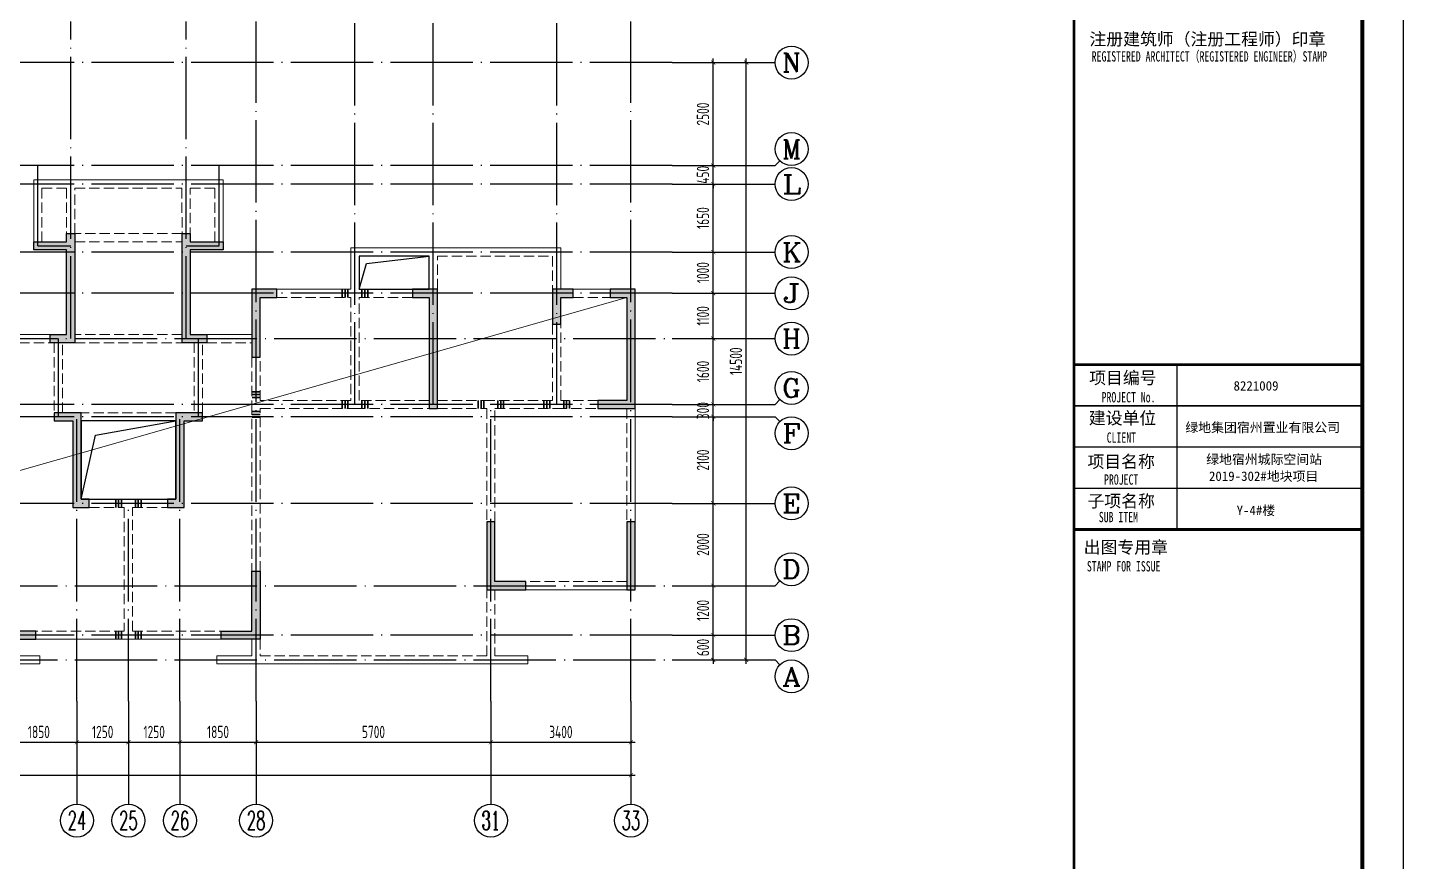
# Model space of a CAD drawing. Extents: x 826826 to 1642106, y -156213 to 399140.
# Drawn here: x 1435700 to 1469108, y 112859 to 133103 of the extents above; entities that cross this region are included whole.
import ezdxf
from ezdxf.enums import TextEntityAlignment as Align

# ---------------------------------------------------------------- set-up
doc = ezdxf.new("R2010")
doc.units = 0
doc.header["$LTSCALE"] = 1000
doc.linetypes.add('DASH', pattern=[0.35, 0.25, -0.1])
doc.linetypes.add('DOTE', pattern=[2.42, 2, -0.2, 0.02, -0.2])
doc.layers.get('0').update_dxf_attribs({"linetype": 'CONTINUOUS'})
doc.layers.get('DEFPOINTS').update_dxf_attribs({"linetype": 'CONTINUOUS'})
for name, color, linetype in [('-TK', 7, 'CONTINUOUS'), ('A-AXIS', 1, 'CONTINUOUS'), ('A-DOTE', 10, 'DOTE'), ('AXIS_TEXT', 4, 'CONTINUOUS'), ('S-D洞口', 4, 'CONTINUOUS'), ('S-L主梁线', 4, 'DASH'), ('S-L梁编号', 6, 'CONTINUOUS'), ('S-Q墙填充', 252, 'CONTINUOUS'), ('S-Q墙实线', 6, 'CONTINUOUS'), ('S-Y一般标注', 3, 'CONTINUOUS'), ('图签文字', 4, 'CONTINUOUS')]:
    doc.layers.add(name, color=color, linetype=linetype)
for name, color, linetype, lineweight in [('图框', 9, 'CONTINUOUS', 18), ('图签', 147, 'CONTINUOUS', 18), ('梁附加箍筋', 1, 'CONTINUOUS', 35)]:
    doc.layers.add(name, color=color, linetype=linetype, lineweight=lineweight)
doc.styles.add('_TCH_AXIS', font='COMPLEX', dxfattribs={"bigfont": 'GBCBIG'})
doc.styles.add('COMPLEX', font='COMPLEX')
doc.styles.add('TSSD_DIMENSION', font='Tssdeng.shx', dxfattribs={"width": 0.7, "bigfont": 'tssdchn.shx'})
doc.styles.add('宋体', font='', dxfattribs={"height": 50})
doc.styles.add('建筑图签-1', font='simhei.ttf', dxfattribs={"width": 0.7})
doc.styles.get('宋体').set_extended_font_data('SimSun')
doc.dimstyles.new('TSSD_100_100$0', dxfattribs={"dimtxt": 300, "dimasz": 80, "dimexe": 100, "dimexo": 250, "dimgap": 100, "dimtad": 1, "dimdec": 0, "dimzin": 0, "dimdsep": 46, "dimtxsty": 'TSSD_DIMENSION', "dimblk": 'ARCHTICK', "dimcen": 0, "dimdle": 100, "dimclrd": 3, "dimclre": 3, "dimclrt": 7, "dimadec": 0, "dimazin": 0, "dimtfac": 1, "dimtdec": 0, "dimtix": 1, "dimtmove": 2, "dimatfit": 3, "dimldrblk": 'ARCHTICK', "dimfxl": 0, "dimtolj": 1, "dimtzin": 0, "dimarcsym": 0})

# ---------------------------------------------------------------- blocks, each defined once
blk = doc.blocks.new('_ArchTick')
at = {"color": 0, "linetype": 'ByBlock', "const_width": 0.15}
blk.add_lwpolyline([(-0.5, -0.5), (0.5, 0.5)], dxfattribs=at)
blk = doc.blocks.new('*D870')
at = {"layer": 'DEFPOINTS', "color": 0}
for p in [(49700.000008, 3300.000008), (53100.000008, 3300.000008), (53100.000008, 2300.000008)]:
    blk.add_point(p, dxfattribs=at)
at = {"layer": 'S-Y一般标注', "color": 0, "lineweight": -2}
for p, q in [((49700.000008, 3050.000008), (49700.000008, 2200.000008)), ((53100.000008, 3050.000008), (53100.000008, 2200.000008)), ((49600.000008, 2300.000008), (53200.000008, 2300.000008))]:
    blk.add_line(p, q, dxfattribs=at)
at = {"layer": 'S-Y一般标注', "color": 0, "lineweight": -2, "xscale": 100, "yscale": 100, "zscale": 100, "rotation": 180}
blk.add_blockref('_ArchTick', (49700.000008, 2300.000008), dxfattribs=at)
at = {"layer": 'S-Y一般标注', "color": 0, "lineweight": -2, "xscale": 100, "yscale": 100, "zscale": 100}
blk.add_blockref('_ArchTick', (53100.000008, 2300.000008), dxfattribs=at)
at = {"layer": 'S-Y一般标注', "color": 7, "insert": (51400.000008, 2550.000008), "char_height": 300, "attachment_point": 5, "style": 'TSSD_DIMENSION'}
blk.add_mtext('\\A1;3400', dxfattribs=at)
blk = doc.blocks.new('*D871')
at = {"layer": 'DEFPOINTS', "color": 0}
for p in [(44000, 3300), (49700, 3300), (49700, 2300)]:
    blk.add_point(p, dxfattribs=at)
at = {"layer": 'S-Y一般标注', "color": 0, "lineweight": -2}
for p, q in [((44000, 3050), (44000, 2200)), ((49700, 3050), (49700, 2200)), ((43900, 2300), (49800, 2300))]:
    blk.add_line(p, q, dxfattribs=at)
at = {"layer": 'S-Y一般标注', "color": 0, "lineweight": -2, "xscale": 100, "yscale": 100, "zscale": 100, "rotation": 180}
blk.add_blockref('_ArchTick', (44000, 2300), dxfattribs=at)
at = {"layer": 'S-Y一般标注', "color": 0, "lineweight": -2, "xscale": 100, "yscale": 100, "zscale": 100}
blk.add_blockref('_ArchTick', (49700, 2300), dxfattribs=at)
at = {"layer": 'S-Y一般标注', "color": 7, "insert": (46850, 2550), "char_height": 300, "attachment_point": 5, "style": 'TSSD_DIMENSION'}
blk.add_mtext('\\A1;5700', dxfattribs=at)
blk = doc.blocks.new('*D872')
at = {"layer": 'DEFPOINTS', "color": 0}
for p in [(42150, 3300), (44000, 3300), (44000, 2300)]:
    blk.add_point(p, dxfattribs=at)
at = {"layer": 'S-Y一般标注', "color": 0, "lineweight": -2}
for p, q in [((42150, 3050), (42150, 2200)), ((44000, 3050), (44000, 2200)), ((42050, 2300), (44100, 2300))]:
    blk.add_line(p, q, dxfattribs=at)
at = {"layer": 'S-Y一般标注', "color": 0, "lineweight": -2, "xscale": 100, "yscale": 100, "zscale": 100, "rotation": 180}
blk.add_blockref('_ArchTick', (42150, 2300), dxfattribs=at)
at = {"layer": 'S-Y一般标注', "color": 0, "lineweight": -2, "xscale": 100, "yscale": 100, "zscale": 100}
blk.add_blockref('_ArchTick', (44000, 2300), dxfattribs=at)
at = {"layer": 'S-Y一般标注', "color": 7, "insert": (43075, 2550), "char_height": 300, "attachment_point": 5, "style": 'TSSD_DIMENSION'}
blk.add_mtext('\\A1;1850', dxfattribs=at)
blk = doc.blocks.new('*D873')
at = {"layer": 'DEFPOINTS', "color": 0}
for p in [(37800, 3300), (39650, 3300), (39650, 2300)]:
    blk.add_point(p, dxfattribs=at)
at = {"layer": 'S-Y一般标注', "color": 0, "lineweight": -2}
for p, q in [((37800, 3050), (37800, 2200)), ((39650, 3050), (39650, 2200)), ((37700, 2300), (39750, 2300))]:
    blk.add_line(p, q, dxfattribs=at)
at = {"layer": 'S-Y一般标注', "color": 0, "lineweight": -2, "xscale": 100, "yscale": 100, "zscale": 100, "rotation": 180}
blk.add_blockref('_ArchTick', (37800, 2300), dxfattribs=at)
at = {"layer": 'S-Y一般标注', "color": 0, "lineweight": -2, "xscale": 100, "yscale": 100, "zscale": 100}
blk.add_blockref('_ArchTick', (39650, 2300), dxfattribs=at)
at = {"layer": 'S-Y一般标注', "color": 7, "insert": (38725, 2550), "char_height": 300, "attachment_point": 5, "style": 'TSSD_DIMENSION'}
blk.add_mtext('\\A1;1850', dxfattribs=at)
blk = doc.blocks.new('*D876')
at = {"layer": 'DEFPOINTS', "color": 0}
for p in [(54100.000008, 4900.000008), (55100.000008, 4900.000008), (54100.000008, 4300.000008)]:
    blk.add_point(p, dxfattribs=at)
at = {"layer": 'S-Y一般标注', "color": 0, "lineweight": -2}
for p, q in [((54350.000008, 4900.000008), (55200.000008, 4900.000008)), ((55100.000008, 4900.000008), (55100.000008, 5000.000008)), ((55100.000008, 4300.000008), (55100.000008, 4900.000008)), ((54350.000008, 4300.000008), (55200.000008, 4300.000008)), ((55100.000008, 4300.000008), (55100.000008, 4200.000008))]:
    blk.add_line(p, q, dxfattribs=at)
at = {"layer": 'S-Y一般标注', "color": 0, "lineweight": -2, "xscale": 100, "yscale": 100, "zscale": 100}
for p, rotation in [((55100.000008, 4900.000008), 270), ((55100.000008, 4300.000008), 90)]:
    blk.add_blockref('_ArchTick', p, dxfattribs=dict(at, rotation=rotation))
at = {"layer": 'S-Y一般标注', "color": 7, "insert": (54850.000008, 4600.000008), "char_height": 300, "attachment_point": 5, "rotation": 90, "style": 'TSSD_DIMENSION'}
blk.add_mtext('\\A1;600', dxfattribs=at)
blk = doc.blocks.new('*D877')
at = {"layer": 'DEFPOINTS', "color": 0}
for p in [(54100.000008, 6100.000008), (55100.000008, 6100.000008), (54100.000008, 4900.000008)]:
    blk.add_point(p, dxfattribs=at)
at = {"layer": 'S-Y一般标注', "color": 0, "lineweight": -2}
for p, q in [((54350.000008, 6100.000008), (55200.000008, 6100.000008)), ((55100.000008, 4800.000008), (55100.000008, 6200.000008)), ((54350.000008, 4900.000008), (55200.000008, 4900.000008))]:
    blk.add_line(p, q, dxfattribs=at)
at = {"layer": 'S-Y一般标注', "color": 0, "lineweight": -2, "xscale": 100, "yscale": 100, "zscale": 100}
for p, rotation in [((55100.000008, 6100.000008), 90), ((55100.000008, 4900.000008), 270)]:
    blk.add_blockref('_ArchTick', p, dxfattribs=dict(at, rotation=rotation))
at = {"layer": 'S-Y一般标注', "color": 7, "insert": (54850.000008, 5500.000008), "char_height": 300, "attachment_point": 5, "rotation": 90, "style": 'TSSD_DIMENSION'}
blk.add_mtext('\\A1;1200', dxfattribs=at)
blk = doc.blocks.new('*D878')
at = {"layer": 'DEFPOINTS', "color": 0}
for p in [(54100, 8100), (55100, 8100), (54100, 6100)]:
    blk.add_point(p, dxfattribs=at)
at = {"layer": 'S-Y一般标注', "color": 0, "lineweight": -2}
for p, q in [((54350, 8100), (55200, 8100)), ((55100, 6000), (55100, 8200)), ((54350, 6100), (55200, 6100))]:
    blk.add_line(p, q, dxfattribs=at)
at = {"layer": 'S-Y一般标注', "color": 0, "lineweight": -2, "xscale": 100, "yscale": 100, "zscale": 100}
for p, rotation in [((55100, 8100), 90), ((55100, 6100), 270)]:
    blk.add_blockref('_ArchTick', p, dxfattribs=dict(at, rotation=rotation))
at = {"layer": 'S-Y一般标注', "color": 7, "insert": (54850, 7100), "char_height": 300, "attachment_point": 5, "rotation": 90, "style": 'TSSD_DIMENSION'}
blk.add_mtext('\\A1;2000', dxfattribs=at)
blk = doc.blocks.new('*D879')
at = {"layer": 'DEFPOINTS', "color": 0}
for p in [(54100, 10200), (55100, 10200), (54100, 8100)]:
    blk.add_point(p, dxfattribs=at)
at = {"layer": 'S-Y一般标注', "color": 0, "lineweight": -2}
for p, q in [((54350, 10200), (55200, 10200)), ((55100, 8000), (55100, 10300)), ((54350, 8100), (55200, 8100))]:
    blk.add_line(p, q, dxfattribs=at)
at = {"layer": 'S-Y一般标注', "color": 0, "lineweight": -2, "xscale": 100, "yscale": 100, "zscale": 100}
for p, rotation in [((55100, 10200), 90), ((55100, 8100), 270)]:
    blk.add_blockref('_ArchTick', p, dxfattribs=dict(at, rotation=rotation))
at = {"layer": 'S-Y一般标注', "color": 7, "insert": (54850, 9150), "char_height": 300, "attachment_point": 5, "rotation": 90, "style": 'TSSD_DIMENSION'}
blk.add_mtext('\\A1;2100', dxfattribs=at)
blk = doc.blocks.new('*D880')
at = {"layer": 'DEFPOINTS', "color": 0}
for p in [(54100, 10500), (55100, 10500), (54100, 10200)]:
    blk.add_point(p, dxfattribs=at)
at = {"layer": 'S-Y一般标注', "color": 0, "lineweight": -2}
for p, q in [((54350, 10500), (55200, 10500)), ((55100, 10500), (55100, 10600)), ((55100, 10200), (55100, 10500)), ((54350, 10200), (55200, 10200)), ((55100, 10200), (55100, 10100))]:
    blk.add_line(p, q, dxfattribs=at)
at = {"layer": 'S-Y一般标注', "color": 0, "lineweight": -2, "xscale": 100, "yscale": 100, "zscale": 100}
for p, rotation in [((55100, 10500), 270), ((55100, 10200), 90)]:
    blk.add_blockref('_ArchTick', p, dxfattribs=dict(at, rotation=rotation))
at = {"layer": 'S-Y一般标注', "color": 7, "insert": (54850, 10350), "char_height": 300, "attachment_point": 5, "rotation": 90, "style": 'TSSD_DIMENSION'}
blk.add_mtext('\\A1;300', dxfattribs=at)
blk = doc.blocks.new('*D881')
at = {"layer": 'DEFPOINTS', "color": 0}
for p in [(54100, 12100), (55100, 12100), (54100, 10500)]:
    blk.add_point(p, dxfattribs=at)
at = {"layer": 'S-Y一般标注', "color": 0, "lineweight": -2}
for p, q in [((54350, 12100), (55200, 12100)), ((55100, 10400), (55100, 12200)), ((54350, 10500), (55200, 10500))]:
    blk.add_line(p, q, dxfattribs=at)
at = {"layer": 'S-Y一般标注', "color": 0, "lineweight": -2, "xscale": 100, "yscale": 100, "zscale": 100}
for p, rotation in [((55100, 12100), 90), ((55100, 10500), 270)]:
    blk.add_blockref('_ArchTick', p, dxfattribs=dict(at, rotation=rotation))
at = {"layer": 'S-Y一般标注', "color": 7, "insert": (54850, 11300), "char_height": 300, "attachment_point": 5, "rotation": 90, "style": 'TSSD_DIMENSION'}
blk.add_mtext('\\A1;1600', dxfattribs=at)
blk = doc.blocks.new('*D882')
at = {"layer": 'DEFPOINTS', "color": 0}
for p in [(54100, 13200), (55100, 13200), (54100, 12100)]:
    blk.add_point(p, dxfattribs=at)
at = {"layer": 'S-Y一般标注', "color": 0, "lineweight": -2}
for p, q in [((54350, 13200), (55200, 13200)), ((55100, 12000), (55100, 13300)), ((54350, 12100), (55200, 12100))]:
    blk.add_line(p, q, dxfattribs=at)
at = {"layer": 'S-Y一般标注', "color": 0, "lineweight": -2, "xscale": 100, "yscale": 100, "zscale": 100}
for p, rotation in [((55100, 13200), 90), ((55100, 12100), 270)]:
    blk.add_blockref('_ArchTick', p, dxfattribs=dict(at, rotation=rotation))
at = {"layer": 'S-Y一般标注', "color": 7, "insert": (54850, 12650), "char_height": 300, "attachment_point": 5, "rotation": 90, "style": 'TSSD_DIMENSION'}
blk.add_mtext('\\A1;1100', dxfattribs=at)
blk = doc.blocks.new('*D883')
at = {"layer": 'DEFPOINTS', "color": 0}
for p in [(54100, 14200), (55100, 14200), (54100, 13200)]:
    blk.add_point(p, dxfattribs=at)
at = {"layer": 'S-Y一般标注', "color": 0, "lineweight": -2}
for p, q in [((54350, 14200), (55200, 14200)), ((55100, 13100), (55100, 14300)), ((54350, 13200), (55200, 13200))]:
    blk.add_line(p, q, dxfattribs=at)
at = {"layer": 'S-Y一般标注', "color": 0, "lineweight": -2, "xscale": 100, "yscale": 100, "zscale": 100}
for p, rotation in [((55100, 14200), 90), ((55100, 13200), 270)]:
    blk.add_blockref('_ArchTick', p, dxfattribs=dict(at, rotation=rotation))
at = {"layer": 'S-Y一般标注', "color": 7, "insert": (54850, 13700), "char_height": 300, "attachment_point": 5, "rotation": 90, "style": 'TSSD_DIMENSION'}
blk.add_mtext('\\A1;1000', dxfattribs=at)
blk = doc.blocks.new('*D884')
at = {"layer": 'DEFPOINTS', "color": 0}
for p in [(54100, 15850), (55100, 15850), (54100, 14200)]:
    blk.add_point(p, dxfattribs=at)
at = {"layer": 'S-Y一般标注', "color": 0, "lineweight": -2}
for p, q in [((54350, 15850), (55200, 15850)), ((55100, 14100), (55100, 15950)), ((54350, 14200), (55200, 14200))]:
    blk.add_line(p, q, dxfattribs=at)
at = {"layer": 'S-Y一般标注', "color": 0, "lineweight": -2, "xscale": 100, "yscale": 100, "zscale": 100}
for p, rotation in [((55100, 15850), 90), ((55100, 14200), 270)]:
    blk.add_blockref('_ArchTick', p, dxfattribs=dict(at, rotation=rotation))
at = {"layer": 'S-Y一般标注', "color": 7, "insert": (54850, 15025), "char_height": 300, "attachment_point": 5, "rotation": 90, "style": 'TSSD_DIMENSION'}
blk.add_mtext('\\A1;1650', dxfattribs=at)
blk = doc.blocks.new('*D885')
at = {"layer": 'DEFPOINTS', "color": 0}
for p in [(54100, 16300), (55100, 16300), (54100, 15850)]:
    blk.add_point(p, dxfattribs=at)
at = {"layer": 'S-Y一般标注', "color": 0, "lineweight": -2}
for p, q in [((55100, 16300), (55100, 16400)), ((54350, 16300), (55200, 16300)), ((55100, 15850), (55100, 16300)), ((54350, 15850), (55200, 15850)), ((55100, 15850), (55100, 15750))]:
    blk.add_line(p, q, dxfattribs=at)
at = {"layer": 'S-Y一般标注', "color": 0, "lineweight": -2, "xscale": 100, "yscale": 100, "zscale": 100}
for p, rotation in [((55100, 16300), 270), ((55100, 15850), 90)]:
    blk.add_blockref('_ArchTick', p, dxfattribs=dict(at, rotation=rotation))
at = {"layer": 'S-Y一般标注', "color": 7, "insert": (54850, 16075), "char_height": 300, "attachment_point": 5, "rotation": 90, "style": 'TSSD_DIMENSION'}
blk.add_mtext('\\A1;450', dxfattribs=at)
blk = doc.blocks.new('*D886')
at = {"layer": 'DEFPOINTS', "color": 0}
for p in [(54100, 18800), (55100, 18800), (54100, 16300)]:
    blk.add_point(p, dxfattribs=at)
at = {"layer": 'S-Y一般标注', "color": 0, "lineweight": -2}
for p, q in [((54350, 18800), (55200, 18800)), ((55100, 16200), (55100, 18900)), ((54350, 16300), (55200, 16300))]:
    blk.add_line(p, q, dxfattribs=at)
at = {"layer": 'S-Y一般标注', "color": 0, "lineweight": -2, "xscale": 100, "yscale": 100, "zscale": 100}
for p, rotation in [((55100, 18800), 90), ((55100, 16300), 270)]:
    blk.add_blockref('_ArchTick', p, dxfattribs=dict(at, rotation=rotation))
at = {"layer": 'S-Y一般标注', "color": 7, "insert": (54850, 17550), "char_height": 300, "attachment_point": 5, "rotation": 90, "style": 'TSSD_DIMENSION'}
blk.add_mtext('\\A1;2500', dxfattribs=at)
blk = doc.blocks.new('*D887')
at = {"layer": 'DEFPOINTS', "color": 0}
for p in [(54100, 18800), (55900, 18800), (54100, 4300)]:
    blk.add_point(p, dxfattribs=at)
at = {"layer": 'S-Y一般标注', "color": 0, "lineweight": -2}
for p, q in [((54350, 18800), (56000, 18800)), ((55900, 4200), (55900, 18900)), ((54350, 4300), (56000, 4300))]:
    blk.add_line(p, q, dxfattribs=at)
at = {"layer": 'S-Y一般标注', "color": 0, "lineweight": -2, "xscale": 100, "yscale": 100, "zscale": 100}
for p, rotation in [((55900, 18800), 90), ((55900, 4300), 270)]:
    blk.add_blockref('_ArchTick', p, dxfattribs=dict(at, rotation=rotation))
at = {"layer": 'S-Y一般标注', "color": 7, "insert": (55650, 11550), "char_height": 300, "attachment_point": 5, "rotation": 90, "style": 'TSSD_DIMENSION'}
blk.add_mtext('\\A1;14500', dxfattribs=at)
blk = doc.blocks.new('*D918')
at = {"layer": 'DEFPOINTS', "color": 0}
for p in [(4300.000008, 3300.000008), (53100.000008, 3300.000008), (53100.000008, 1500.000008)]:
    blk.add_point(p, dxfattribs=at)
at = {"layer": 'S-Y一般标注', "color": 0, "lineweight": -2}
for p, q in [((4300.000008, 3050.000008), (4300.000008, 1400.000008)), ((53100.000008, 3050.000008), (53100.000008, 1400.000008)), ((4200.000008, 1500.000008), (53200.000008, 1500.000008))]:
    blk.add_line(p, q, dxfattribs=at)
at = {"layer": 'S-Y一般标注', "color": 0, "lineweight": -2, "xscale": 100, "yscale": 100, "zscale": 100, "rotation": 180}
blk.add_blockref('_ArchTick', (4300.000008, 1500.000008), dxfattribs=at)
at = {"layer": 'S-Y一般标注', "color": 0, "lineweight": -2, "xscale": 100, "yscale": 100, "zscale": 100}
blk.add_blockref('_ArchTick', (53100.000008, 1500.000008), dxfattribs=at)
at = {"layer": 'S-Y一般标注', "color": 7, "insert": (28700.000008, 1750.000008), "char_height": 300, "attachment_point": 5, "style": 'TSSD_DIMENSION'}
blk.add_mtext('\\A1;48800', dxfattribs=at)
blk = doc.blocks.new('_AXISO')
blk.add_circle((0, 0), 0.5)
at = {"layer": 'AXIS_TEXT', "style": 'COMPLEX', "width": 1.041667}
blk.add_attdef('A', text='', height=0.56, dxfattribs=at).set_placement((-0.25, -0.28), (0.25, -0.28), align=Align.FIT)
blk = doc.blocks.new('*D921')
at = {"layer": 'DEFPOINTS', "color": 0}
for p in [(39650, 3300), (40900, 3300), (40900, 2300)]:
    blk.add_point(p, dxfattribs=at)
at = {"layer": 'S-Y一般标注', "color": 0, "lineweight": -2}
for p, q in [((39650, 3050), (39650, 2200)), ((40900, 3050), (40900, 2200)), ((39550, 2300), (41000, 2300))]:
    blk.add_line(p, q, dxfattribs=at)
at = {"layer": 'S-Y一般标注', "color": 0, "lineweight": -2, "xscale": 100, "yscale": 100, "zscale": 100, "rotation": 180}
blk.add_blockref('_ArchTick', (39650, 2300), dxfattribs=at)
at = {"layer": 'S-Y一般标注', "color": 0, "lineweight": -2, "xscale": 100, "yscale": 100, "zscale": 100}
blk.add_blockref('_ArchTick', (40900, 2300), dxfattribs=at)
at = {"layer": 'S-Y一般标注', "color": 7, "insert": (40275, 2550), "char_height": 300, "attachment_point": 5, "style": 'TSSD_DIMENSION'}
blk.add_mtext('\\A1;1250', dxfattribs=at)
blk = doc.blocks.new('*D922')
at = {"layer": 'DEFPOINTS', "color": 0}
for p in [(40900, 3300), (42150, 3300), (42150, 2300)]:
    blk.add_point(p, dxfattribs=at)
at = {"layer": 'S-Y一般标注', "color": 0, "lineweight": -2}
for p, q in [((40900, 3050), (40900, 2200)), ((42150, 3050), (42150, 2200)), ((40800, 2300), (42250, 2300))]:
    blk.add_line(p, q, dxfattribs=at)
at = {"layer": 'S-Y一般标注', "color": 0, "lineweight": -2, "xscale": 100, "yscale": 100, "zscale": 100, "rotation": 180}
blk.add_blockref('_ArchTick', (40900, 2300), dxfattribs=at)
at = {"layer": 'S-Y一般标注', "color": 0, "lineweight": -2, "xscale": 100, "yscale": 100, "zscale": 100}
blk.add_blockref('_ArchTick', (42150, 2300), dxfattribs=at)
at = {"layer": 'S-Y一般标注', "color": 7, "insert": (41525, 2550), "char_height": 300, "attachment_point": 5, "style": 'TSSD_DIMENSION'}
blk.add_mtext('\\A1;1250', dxfattribs=at)
blk = doc.blocks.new('20210802.02294433')
at = {"layer": '梁附加箍筋', "lineweight": 35}
for p, q in [((-949793, -156931), (-949793, -156731)), ((-949723, -156931), (-949723, -156731)), ((-949653, -156931), (-949653, -156731)), ((-949313, -156931), (-949313, -156731)), ((-949243, -156931), (-949243, -156731)), ((-949173, -156931), (-949173, -156731)), ((-951783, -159221), (-951983, -159221)), ((-951783, -159291), (-951983, -159291)), ((-951783, -159361), (-951983, -159361)), ((-949793, -159631), (-949793, -159431)), ((-949723, -159631), (-949723, -159431)), ((-949653, -159631), (-949653, -159431)), ((-949313, -159631), (-949313, -159431)), ((-949243, -159631), (-949243, -159431)), ((-949173, -159631), (-949173, -159431)), ((-946493, -159631), (-946493, -159431)), ((-946423, -159631), (-946423, -159431)), ((-946353, -159631), (-946353, -159431)), ((-946013, -159631), (-946013, -159431)), ((-945943, -159631), (-945943, -159431)), ((-945873, -159631), (-945873, -159431)), ((-944895, -159631), (-944895, -159431)), ((-944825, -159631), (-944825, -159431)), ((-944755, -159631), (-944755, -159431)), ((-944415, -159631), (-944415, -159431)), ((-944345, -159631), (-944345, -159431)), ((-944275, -159631), (-944275, -159431)), ((-951783, -159701), (-951983, -159701)), ((-951783, -159771), (-951983, -159771)), ((-951783, -159841), (-951983, -159841)), ((-955293, -162031), (-955293, -161831)), ((-955223, -162031), (-955223, -161831)), ((-955153, -162031), (-955153, -161831)), ((-954813, -162031), (-954813, -161831)), ((-954743, -162031), (-954743, -161831)), ((-954673, -162031), (-954673, -161831)), ((-955293, -165231), (-955293, -165031)), ((-955223, -165231), (-955223, -165031)), ((-955153, -165231), (-955153, -165031)), ((-954813, -165231), (-954813, -165031)), ((-954743, -165231), (-954743, -165031)), ((-954673, -165231), (-954673, -165031))]:
    blk.add_line(p, q, dxfattribs=at)
blk = doc.blocks.new('20210810.05001319')
at = {"layer": 'S-Q墙填充'}
h = blk.add_hatch(color=252, dxfattribs=at)
h.dxf.hatch_style = 1
h.paths.add_polyline_path([(-1432888, -53083), (-1432888, -55433), (-1433288, -55433), (-1433488, -55433), (-1433488, -55233), (-1433288, -55233), (-1433088, -55233), (-1433088, -53183), (-1433888, -53183), (-1433888, -52983), (-1433088, -52983), (-1433088, -52783), (-1432888, -52783)])
h = blk.add_hatch(color=252, dxfattribs=at)
h.dxf.hatch_style = 1
h.paths.add_polyline_path([(-1430087, -52983), (-1429288, -52983), (-1429288, -53183), (-1430087, -53183), (-1430087, -55233), (-1429888, -55233), (-1429687, -55233), (-1429687, -55433), (-1429888, -55433), (-1430287, -55433), (-1430287, -53083), (-1430287, -52783), (-1430087, -52783)])
h = blk.add_hatch(color=252, dxfattribs=at)
h.dxf.hatch_style = 1
h.paths.add_polyline_path([(-1428588, -55333), (-1428588, -55783), (-1428388, -55783), (-1428388, -55333), (-1428388, -54333), (-1427988, -54333), (-1427988, -54133), (-1428588, -54133)])
h = blk.add_hatch(color=252, dxfattribs=at)
h.dxf.hatch_style = 1
h.paths.add_polyline_path([(-1424688, -54333), (-1424288, -54333), (-1424288, -57033), (-1424088, -57033), (-1424088, -54133), (-1424688, -54133)])
h = blk.add_hatch(color=252, dxfattribs=at)
h.dxf.hatch_style = 1
h.paths.add_polyline_path([(-1421288, -54133), (-1421288, -54983), (-1421088, -54983), (-1421088, -54333), (-1420788, -54333), (-1420788, -54133)])
h = blk.add_hatch(color=252, dxfattribs=at)
h.dxf.hatch_style = 1
h.paths.add_polyline_path([(-1419288, -54133), (-1419888, -54133), (-1419888, -54333), (-1419488, -54333), (-1419488, -56833), (-1420188, -56833), (-1420188, -57033), (-1419288, -57033)])
h = blk.add_hatch(color=252, dxfattribs=at)
h.dxf.hatch_style = 1
h.paths.add_polyline_path([(-1433388, -57333), (-1432938, -57333), (-1432938, -59433), (-1432538, -59433), (-1432538, -59233), (-1432738, -59233), (-1432738, -57133), (-1433388, -57133)])
h = blk.add_hatch(color=252, dxfattribs=at)
h.dxf.hatch_style = 1
h.paths.add_polyline_path([(-1430438, -59233), (-1430638, -59233), (-1430638, -59433), (-1430238, -59433), (-1430238, -57333), (-1429788, -57333), (-1429788, -57133), (-1430438, -57133)])
h = blk.add_hatch(color=252, dxfattribs=at)
h.dxf.hatch_style = 1
h.paths.add_polyline_path([(-1421938, -61233), (-1422038, -61233), (-1422688, -61233), (-1422688, -59783), (-1422888, -59783), (-1422888, -61433), (-1422038, -61433), (-1421938, -61433)])
h = blk.add_hatch(color=252, dxfattribs=at)
h.dxf.hatch_style = 1
h.paths.add_polyline_path([(-1419288, -61433), (-1419288, -59783), (-1419488, -59783), (-1419488, -61433)])
h = blk.add_hatch(color=252, dxfattribs=at)
h.dxf.hatch_style = 1
h.paths.add_polyline_path([(-1434788, -62633), (-1433838, -62633), (-1433838, -62433), (-1434588, -62433), (-1434588, -60983), (-1434788, -60983)])
h = blk.add_hatch(color=252, dxfattribs=at)
h.dxf.hatch_style = 1
h.paths.add_polyline_path([(-1428388, -62633), (-1429338, -62633), (-1429338, -62433), (-1428588, -62433), (-1428588, -60983), (-1428388, -60983)])
at = {"layer": 'S-L主梁线', "linetype": 'ByBlock', "lineweight": 18}
for p, q in [((-1432988, -51483), (-1433888, -51483)), ((-1433888, -51483), (-1433888, -52983)), ((-1430188, -51483), (-1432988, -51483)), ((-1429288, -51483), (-1430188, -51483)), ((-1429288, -52983), (-1429288, -51483)), ((-1426188, -53133), (-1426188, -54133)), ((-1424188, -53133), (-1426188, -53133)), ((-1421090, -53133), (-1424188, -53133)), ((-1421088, -54133), (-1421090, -53133)), ((-1426188, -54133), (-1427988, -54133)), ((-1419888, -54133), (-1420788, -54133)), ((-1433488, -55233), (-1434588, -55233)), ((-1428588, -55233), (-1429688, -55233)), ((-1419288, -59783), (-1419288, -57033)), ((-1432738, -57333), (-1430438, -57333)), ((-1431588, -59233), (-1432538, -59233)), ((-1430638, -59233), (-1431588, -59233)), ((-1421938, -61433), (-1419488, -61433)), ((-1434038, -62633), (-1431588, -62633)), ((-1431588, -62633), (-1429138, -62633)), ((-1428588, -63033), (-1428588, -62633)), ((-1434588, -63033), (-1433738, -63033)), ((-1433738, -63233), (-1433738, -63033)), ((-1428588, -63033), (-1429438, -63033)), ((-1429438, -63233), (-1429438, -63033)), ((-1422688, -63033), (-1421888, -63033)), ((-1421888, -63033), (-1421888, -63233)), ((-1433738, -63233), (-1441288, -63233)), ((-1421888, -63233), (-1429438, -63233))]:
    blk.add_line(p, q, dxfattribs=at)
at = {"layer": 'S-L主梁线', "linetype": 'DASH', "lineweight": 18}
for p, q in [((-1433688, -51683), (-1433088, -51683)), ((-1433688, -52983), (-1433688, -51683)), ((-1433088, -51683), (-1433088, -52883)), ((-1432888, -52783), (-1432888, -51683)), ((-1432888, -51683), (-1430288, -51683)), ((-1430288, -51683), (-1430287, -52783)), ((-1430087, -52883), (-1430088, -51683)), ((-1430088, -51683), (-1429488, -51683)), ((-1429488, -51683), (-1429488, -52983)), ((-1430287, -52783), (-1432888, -52783)), ((-1432888, -52983), (-1430287, -52983)), ((-1425988, -54133), (-1425988, -53333)), ((-1425988, -53333), (-1424288, -53333)), ((-1424288, -53333), (-1424288, -54133)), ((-1424088, -54133), (-1424088, -53333)), ((-1424088, -53333), (-1421289, -53333)), ((-1421289, -53333), (-1421288, -54233)), ((-1427988, -54333), (-1426188, -54333)), ((-1426188, -54333), (-1426188, -56833)), ((-1424688, -54133), (-1425988, -54133)), ((-1425988, -54333), (-1424688, -54333)), ((-1425988, -56833), (-1425988, -54333)), ((-1420788, -54333), (-1419888, -54333)), ((-1421288, -54983), (-1421289, -56833)), ((-1421089, -56833), (-1421088, -54983)), ((-1434588, -55433), (-1433488, -55433)), ((-1433388, -55433), (-1433388, -57133)), ((-1433188, -57133), (-1433188, -55433)), ((-1430288, -55233), (-1432888, -55233)), ((-1432888, -55433), (-1430288, -55433)), ((-1429988, -55433), (-1429988, -57133)), ((-1429788, -57133), (-1429788, -55433)), ((-1429688, -55433), (-1428588, -55433)), ((-1428588, -55783), (-1428588, -56933)), ((-1428388, -56833), (-1428388, -55783)), ((-1428588, -56933), (-1428588, -60983)), ((-1426188, -56833), (-1428388, -56833)), ((-1428388, -60983), (-1428388, -57033)), ((-1428388, -57033), (-1426088, -57033)), ((-1426088, -57033), (-1424288, -57033)), ((-1424288, -56833), (-1425988, -56833)), ((-1422788, -56833), (-1424088, -56833)), ((-1424088, -57033), (-1422888, -57033)), ((-1422888, -57033), (-1422888, -59783)), ((-1421289, -56833), (-1422788, -56833)), ((-1422688, -59783), (-1422688, -57033)), ((-1422688, -57033), (-1421190, -57033)), ((-1421190, -57033), (-1420188, -57033)), ((-1420188, -56833), (-1421089, -56833)), ((-1419488, -57033), (-1419488, -59783)), ((-1430438, -57133), (-1432738, -57133)), ((-1432538, -59433), (-1431688, -59433)), ((-1431688, -59433), (-1431688, -62433)), ((-1431488, -62433), (-1431488, -59433)), ((-1431488, -59433), (-1430638, -59433)), ((-1422888, -63033), (-1422888, -61433)), ((-1422688, -61433), (-1422688, -63033)), ((-1419488, -61233), (-1421938, -61233)), ((-1431688, -62433), (-1434038, -62433)), ((-1429138, -62433), (-1431488, -62433)), ((-1428388, -62633), (-1428388, -63033)), ((-1428388, -63033), (-1422888, -63033))]:
    blk.add_line(p, q, dxfattribs=at)
at = {"layer": 'S-Q墙实线'}
for points in [[(-1432888, -53083), (-1432888, -55433), (-1433288, -55433), (-1433488, -55433), (-1433488, -55233), (-1433288, -55233), (-1433088, -55233), (-1433088, -53183), (-1433888, -53183), (-1433888, -52983), (-1433088, -52983), (-1433088, -52783), (-1432888, -52783)], [(-1430087, -52983), (-1429288, -52983), (-1429288, -53183), (-1430087, -53183), (-1430087, -55233), (-1429888, -55233), (-1429687, -55233), (-1429687, -55433), (-1429888, -55433), (-1430287, -55433), (-1430287, -53083), (-1430287, -52783), (-1430087, -52783)], [(-1428588, -55333), (-1428588, -55783), (-1428388, -55783), (-1428388, -55333), (-1428388, -54333), (-1427988, -54333), (-1427988, -54133), (-1428588, -54133)], [(-1424688, -54333), (-1424288, -54333), (-1424288, -57033), (-1424088, -57033), (-1424088, -54133), (-1424688, -54133)], [(-1421288, -54133), (-1421288, -54983), (-1421088, -54983), (-1421088, -54333), (-1420788, -54333), (-1420788, -54133)], [(-1419288, -54133), (-1419888, -54133), (-1419888, -54333), (-1419488, -54333), (-1419488, -56833), (-1420188, -56833), (-1420188, -57033), (-1419288, -57033)], [(-1433388, -57333), (-1432938, -57333), (-1432938, -59433), (-1432538, -59433), (-1432538, -59233), (-1432738, -59233), (-1432738, -57133), (-1433388, -57133)], [(-1430438, -59233), (-1430638, -59233), (-1430638, -59433), (-1430238, -59433), (-1430238, -57333), (-1429788, -57333), (-1429788, -57133), (-1430438, -57133)], [(-1419288, -61433), (-1419288, -59783), (-1419488, -59783), (-1419488, -61433)], [(-1434788, -62633), (-1433838, -62633), (-1433838, -62433), (-1434588, -62433), (-1434588, -60983), (-1434788, -60983)], [(-1428388, -62633), (-1429338, -62633), (-1429338, -62433), (-1428588, -62433), (-1428588, -60983), (-1428388, -60983)]]:
    blk.add_lwpolyline(points, close=True, dxfattribs=at)
blk.add_lwpolyline([(-1421938, -61433), (-1421938, -61433), (-1421938, -61233), (-1421938, -61233), (-1422688, -61233), (-1422688, -59783), (-1422888, -59783), (-1422888, -61433), (-1421938, -61433)], dxfattribs=at)
blk = doc.blocks.new('A1')
blk.add_lwpolyline([(0, 59400), (0, 0), (84100, 0), (84100, 59400)], close=True)
at = {"const_width": 100}
blk.add_lwpolyline([(2500, 58400), (2500, 1000), (83100, 1000), (83100, 58400)], close=True, dxfattribs=at)
at = {"layer": '图框'}
for points, const_width in [([(76100, 1000), (76100, 58400)], 70), ([(76100, 36100), (83100, 36100)], 70), ([(76100, 36100), (83100, 36100)], 70), ([(78600, 32100), (78600, 36100)], 35), ([(76100, 35100), (83100, 35100)], 35), ([(76100, 34100), (83100, 34100)], 35), ([(76100, 33100), (83100, 33100)], 35), ([(83100, 32100), (76100, 32100)], 70)]:
    blk.add_lwpolyline(points, dxfattribs=dict(at, const_width=const_width))
at = {"layer": '图签', "color": 2, "style": '宋体'}
for s, height, p in [('8221009', 229.3, (79974, 35472)), ('绿地集团宿州置业有限公司', 229.34, (78805, 34462)), ('绿地宿州城际空间站', 229.3, (79310, 33688)), ('2019-302#地块项目', 229.34, (79377, 33279)), ('Y-4#楼', 229.3, (80049, 32448))]:
    blk.add_text(s, height=height, dxfattribs=at).set_placement(p)
at = {"layer": '图签文字', "color": 7, "style": '建筑图签-1'}
for s, p in [('注册建筑师（注册工程师）印章', (76475, 43854)), ('项目编号', (76468, 35632)), ('建设单位', (76460, 34655)), ('项目名称', (76427, 33597)), ('子项名称', (76427, 32640)), ('出图专用章', (76336, 31518))]:
    blk.add_text(s, height=300, dxfattribs=at).set_placement(p)
at = {"layer": '图签文字', "style": '建筑图签-1', "width": 0.7}
for s, p in [('REGISTERED ARCHITECT（REGISTERED ENGINEER）STAMP', (76529, 43459)), ('PROJECT No.', (76770, 35185, -1799)), ('CLIENT', (76894, 34206)), ('PROJECT', (76829, 33187)), ('SUB ITEM', (76702, 32276)), ('STAMP FOR ISSUE', (76413, 31081))]:
    blk.add_text(s, height=250, dxfattribs=at).set_placement(p)
blk = doc.blocks.new('20210801.08533475')
at = {"layer": 'A-AXIS'}
for p, q in [((54100, 18800), (56600, 18800)), ((56717.2, 16417.2), (56600, 16300)), ((54100, 16300), (56600, 16300)), ((54100, 15850), (56600, 15850)), ((54100, 14200), (56600, 14200)), ((54100, 13200), (56600, 13200)), ((54100, 12100), (56600, 12100)), ((54100, 10500), (56600, 10500)), ((56717.2, 10617.2), (56600, 10500)), ((54100, 10200), (56600, 10200)), ((56717.2, 10082.8), (56600, 10200)), ((54100, 8100), (56600, 8100)), ((54100, 6100), (56600, 6100)), ((56717.2, 6217.2), (56600, 6100)), ((54100, 4900), (56600, 4900)), ((54100, 4300), (56600, 4300)), ((56717.2, 4182.8), (56600, 4300)), ((39650, 3300), (39650, 800)), ((40900, 3300), (40900, 800)), ((42150, 3300), (42150, 800)), ((44000, 3300), (44000, 800)), ((49700, 3300), (49700, 800)), ((53100, 3300), (53100, 800))]:
    blk.add_line(p, q, dxfattribs=at)
at = {"layer": 'A-DOTE'}
for p, q in [((39500, 12100), (39500, 19800)), ((42300, 12100), (42300, 19800)), ((44000, 3300), (44000, 19800)), ((46400, 10500), (46400, 19800)), ((48300, 10500), (48300, 19800)), ((51300, 10500), (51300, 19800)), ((53100, 3300), (53100, 19800)), ((54100, 18800), (3300, 18800)), ((54100, 16300), (3300, 16300)), ((38700, 14350), (38700, 16300)), ((43100, 14350), (43100, 16300)), ((54100, 15850), (3300, 15850)), ((54100, 14200), (3300, 14200)), ((38700, 14350), (39500, 14350)), ((42300, 14350), (43100, 14350)), ((54100, 13200), (3300, 13200)), ((3300, 12100), (54100, 12100)), ((39200, 10200), (39200, 12100)), ((42600, 10200), (42600, 12100)), ((54100, 10500), (3300, 10500)), ((49700, 3300), (49700, 10500)), ((54100, 10200), (3300, 10200)), ((39650, 3300), (39650, 10200)), ((42150, 3300), (42150, 10200)), ((54100, 8100), (3300, 8100)), ((40900, 3300), (40900, 8100)), ((3300, 6100), (54100, 6100)), ((54100, 4900), (3300, 4900)), ((3300, 4300), (54100, 4300))]:
    blk.add_line(p, q, dxfattribs=at)
at = {"layer": 'A-AXIS'}
ref = blk.add_blockref('_AXISO', (57000, 18800), dxfattribs=dict(at, xscale=800, yscale=800, zscale=800))
ref.add_attrib('A', 'N', dxfattribs={"layer": 'AXIS_TEXT', "height": 452.5, "style": '_TCH_AXIS', "width": 1.105263}).set_placement((56773.7, 18573.7), (57226.3, 18573.7), align=Align.FIT)
ref = blk.add_blockref('_AXISO', (57000, 16700), dxfattribs=dict(at, xscale=800, yscale=800, zscale=800))
ref.add_attrib('A', 'M', dxfattribs={"layer": 'AXIS_TEXT', "height": 452.5, "style": '_TCH_AXIS'}).set_placement((56773.7, 16473.7), (57226.3, 16473.7), align=Align.FIT)
ref = blk.add_blockref('_AXISO', (57000, 15850), dxfattribs=dict(at, xscale=800, yscale=800, zscale=800))
ref.add_attrib('A', 'L', dxfattribs={"layer": 'AXIS_TEXT', "height": 452.5, "style": '_TCH_AXIS', "width": 1.4}).set_placement((56773.7, 15623.7), (57226.3, 15623.7), align=Align.FIT)
ref = blk.add_blockref('_AXISO', (57000, 14200), dxfattribs=dict(at, xscale=800, yscale=800, zscale=800))
ref.add_attrib('A', 'K', dxfattribs={"layer": 'AXIS_TEXT', "height": 452.5, "style": '_TCH_AXIS', "width": 1.105263}).set_placement((56773.7, 13973.7), (57226.3, 13973.7), align=Align.FIT)
ref = blk.add_blockref('_AXISO', (57000, 13200), dxfattribs=dict(at, xscale=800, yscale=800, zscale=800))
ref.add_attrib('A', 'J', dxfattribs={"layer": 'AXIS_TEXT', "height": 452.5, "style": '_TCH_AXIS', "width": 1.909091}).set_placement((56773.7, 12973.7), (57226.3, 12973.7), align=Align.FIT)
ref = blk.add_blockref('_AXISO', (57000, 12100), dxfattribs=dict(at, xscale=800, yscale=800, zscale=800))
ref.add_attrib('A', 'H', dxfattribs={"layer": 'AXIS_TEXT', "height": 452.5, "style": '_TCH_AXIS', "width": 1.05}).set_placement((56773.7, 11873.7), (57226.3, 11873.7), align=Align.FIT)
ref = blk.add_blockref('_AXISO', (57000, 10900), dxfattribs=dict(at, xscale=800, yscale=800, zscale=800))
ref.add_attrib('A', 'G', dxfattribs={"layer": 'AXIS_TEXT', "height": 452.5, "style": '_TCH_AXIS', "width": 1.166667}).set_placement((56773.7, 10673.7), (57226.3, 10673.7), align=Align.FIT)
ref = blk.add_blockref('_AXISO', (57000, 9800), dxfattribs=dict(at, xscale=800, yscale=800, zscale=800))
ref.add_attrib('A', 'F', dxfattribs={"layer": 'AXIS_TEXT', "height": 452.5, "style": '_TCH_AXIS', "width": 1.3125}).set_placement((56773.7, 9573.7), (57226.3, 9573.7), align=Align.FIT)
ref = blk.add_blockref('_AXISO', (57000, 8100), dxfattribs=dict(at, xscale=800, yscale=800, zscale=800))
ref.add_attrib('A', 'E', dxfattribs={"layer": 'AXIS_TEXT', "height": 452.5, "style": '_TCH_AXIS', "width": 1.3125}).set_placement((56773.7, 7873.7), (57226.3, 7873.7), align=Align.FIT)
ref = blk.add_blockref('_AXISO', (57000, 6500), dxfattribs=dict(at, xscale=800, yscale=800, zscale=800))
ref.add_attrib('A', 'D', dxfattribs={"layer": 'AXIS_TEXT', "height": 452.5, "style": '_TCH_AXIS', "width": 1.235294}).set_placement((56773.7, 6273.7), (57226.3, 6273.7), align=Align.FIT)
ref = blk.add_blockref('_AXISO', (57000, 4900), dxfattribs=dict(at, xscale=800, yscale=800, zscale=800))
ref.add_attrib('A', 'B', dxfattribs={"layer": 'AXIS_TEXT', "height": 452.5, "style": '_TCH_AXIS', "width": 1.235294}).set_placement((56773.7, 4673.7), (57226.3, 4673.7), align=Align.FIT)
ref = blk.add_blockref('_AXISO', (57000, 3900), dxfattribs=dict(at, xscale=800, yscale=800, zscale=800))
ref.add_attrib('A', 'A', dxfattribs={"layer": 'AXIS_TEXT', "height": 452.5, "style": '_TCH_AXIS', "width": 1.166667}).set_placement((56773.7, 3673.7), (57226.3, 3673.7), align=Align.FIT)
ref = blk.add_blockref('_AXISO', (39650, 400), dxfattribs=dict(at, xscale=800, yscale=800, zscale=800))
ref.add_attrib('A', '24', dxfattribs={"layer": 'AXIS_TEXT', "height": 452.55, "style": '_TCH_AXIS', "width": 0.583333}).set_placement((39423.7, 173.7), (39876.3, 173.7), align=Align.FIT)
ref = blk.add_blockref('_AXISO', (40900, 400), dxfattribs=dict(at, xscale=800, yscale=800, zscale=800))
ref.add_attrib('A', '25', dxfattribs={"layer": 'AXIS_TEXT', "height": 452.55, "style": '_TCH_AXIS', "width": 0.617647}).set_placement((40673.7, 173.7), (41126.3, 173.7), align=Align.FIT)
ref = blk.add_blockref('_AXISO', (42150, 400), dxfattribs=dict(at, xscale=800, yscale=800, zscale=800))
ref.add_attrib('A', '26', dxfattribs={"layer": 'AXIS_TEXT', "height": 452.55, "style": '_TCH_AXIS', "width": 0.617647}).set_placement((41923.7, 173.7), (42376.3, 173.7), align=Align.FIT)
ref = blk.add_blockref('_AXISO', (44000, 400), dxfattribs=dict(at, xscale=800, yscale=800, zscale=800))
ref.add_attrib('A', '28', dxfattribs={"layer": 'AXIS_TEXT', "height": 452.55, "style": '_TCH_AXIS', "width": 0.617647}).set_placement((43773.7, 173.7), (44226.3, 173.7), align=Align.FIT)
ref = blk.add_blockref('_AXISO', (49700, 400), dxfattribs=dict(at, xscale=800, yscale=800, zscale=800))
ref.add_attrib('A', '31', dxfattribs={"layer": 'AXIS_TEXT', "height": 452.55, "style": '_TCH_AXIS', "width": 0.75}).set_placement((49473.7, 173.7), (49926.3, 173.7), align=Align.FIT)
ref = blk.add_blockref('_AXISO', (53100, 400), dxfattribs=dict(at, xscale=800, yscale=800, zscale=800))
ref.add_attrib('A', '33', dxfattribs={"layer": 'AXIS_TEXT', "height": 452.55, "style": '_TCH_AXIS', "width": 0.636364}).set_placement((52873.7, 173.7), (53326.3, 173.7), align=Align.FIT)
at = {"layer": 'S-Y一般标注'}
for p1, p2, distance, picture, middle in [((54100, 16300), (54100, 18800), -1000, '*D886', (54850, 17550)), ((54100, 4300), (54100, 18800), -1800, '*D887', (55650, 11550)), ((54100, 15850), (54100, 16300), -1000, '*D885', (54850, 16075)), ((54100, 14200), (54100, 15850), -1000, '*D884', (54850, 15025)), ((54100, 13200), (54100, 14200), -1000, '*D883', (54850, 13700)), ((54100, 12100), (54100, 13200), -1000, '*D882', (54850, 12650)), ((54100, 10500), (54100, 12100), -1000, '*D881', (54850, 11300)), ((54100, 10200), (54100, 10500), -1000, '*D880', (54850, 10350)), ((54100, 8100), (54100, 10200), -1000, '*D879', (54850, 9150)), ((54100, 6100), (54100, 8100), -1000, '*D878', (54850, 7100)), ((54100, 4900), (54100, 6100), -1000, '*D877', (54850, 5500)), ((54100, 4300), (54100, 4900), -1000, '*D876', (54850, 4600)), ((4300, 3300), (53100, 3300), -1800, '*D918', (28700, 1750)), ((37800, 3300), (39650, 3300), -1000, '*D873', (38725, 2550)), ((39650, 3300), (40900, 3300), -1000, '*D921', (40275, 2550)), ((40900, 3300), (42150, 3300), -1000, '*D922', (41525, 2550)), ((42150, 3300), (44000, 3300), -1000, '*D872', (43075, 2550)), ((44000, 3300), (49700, 3300), -1000, '*D871', (46850, 2550)), ((49700, 3300), (53100, 3300), -1000, '*D870', (51400, 2550))]:
    dim = blk.add_aligned_dim(p1=p1, p2=p2, distance=distance, dimstyle='TSSD_100_100$0', override={"dimasz": 100, "dimclrd": 0, "dimclre": 0}, dxfattribs=at)
    dim.commit()
    dim.dimension.update_dxf_attribs({"geometry": picture, "text_midpoint": middle})

msp = doc.modelspace()

# ---------------------------------------------------------------- linework, layer by layer
at = {"layer": 'S-D洞口', "color": 5}
for points in [[(1443750.36, 126752.53), (1445450.35, 126752.53), (1445450.35, 127552.74), (1443750.36, 127552.74), (1443750.36, 126752.53), (1443931.72, 127371.38), (1445450.35, 127552.74)], [(1437000.37, 121652.53), (1439300.36, 121652.53), (1439300.36, 123552.52), (1437000.37, 123552.52), (1437000.37, 121652.53), (1437347.19, 123205.7), (1439300.36, 123552.52)]]:
    msp.add_lwpolyline(points, dxfattribs=at)
at = {"layer": 'S-L梁编号', "lineweight": 18}
msp.add_lwpolyline([(1426050.35, 119652.53), (1450250.36, 126552.53)], dxfattribs=at)

# ---------------------------------------------------------------- block references
at = {"layer": '-TK'}
msp.add_blockref('A1', (1385008.06, 88818.54), dxfattribs=at)
at = {"layer": 'S-Q墙填充'}
msp.add_blockref('20210810.05001319', (2869738.5, 180885.7), dxfattribs=at)
at = {"layer": 'S-Y一般标注'}
msp.add_blockref('20210801.08533475', (1397250.35, 113452.53), dxfattribs=at)
at = {"layer": '梁附加箍筋'}
msp.add_blockref('20210802.02294433', (2393133.79, 283483.54), dxfattribs=at)

doc.saveas('drawing.dxf')
